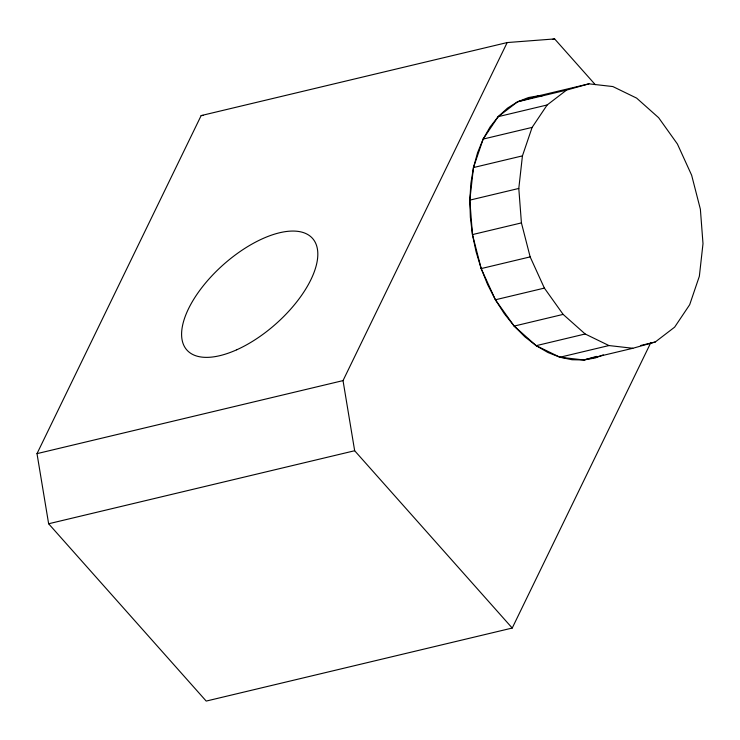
<?xml version="1.0" encoding="UTF-8"?>
<svg xmlns="http://www.w3.org/2000/svg" width="740" height="740" viewBox="0 0 740 740"><rect width="100%" height="100%" fill="white"/><g stroke="black" fill="none" stroke-linecap="round" stroke-linejoin="round"><path stroke-width="1.11" d="M603.304 354.849L595.367 357.938L583.869 359.964L559.967 357.235L536.195 345.673L514.18 326.081L495.412 299.783L481.185 268.583L472.462 234.589L469.826 200.133L470.871 183.465L473.471 167.554L477.587 152.681L483.146 139.083L490.056 127.003L498.196 116.652L507.418 108.197L517.584 101.787L528.499 97.541L539.987 95.516L588.957 83.833L612.859 86.562L636.631 98.115L658.646 117.716L677.415 144.013L691.641 175.214L700.373 209.207L703 243.664L699.356 276.242L689.68 304.714L674.64 327.145L655.252 342L632.839 348.281L583.869 359.964L572.011 359.733L559.967 357.235L547.961 352.527L536.195 345.673L524.873 336.811L514.18 326.081L504.301 313.668L495.412 299.783L487.669 284.669L481.185 268.583L476.088 251.794L472.462 234.589L470.363 217.273L469.826 200.133L473.471 167.554L483.146 139.083L498.196 116.652L517.584 101.787L539.987 95.516L542.152 95.552M632.839 348.281L608.937 345.552L585.164 333.99L563.14 314.398L544.381 288.101L530.154 256.891L521.423 222.906L518.796 188.45L522.44 155.872L532.115 127.4L547.156 104.969L566.544 90.104L588.957 83.833M650.885 342.49L512.228 628.047L206.201 701.076L48.636 523.763L37 453.639L201.151 115.588L507.178 42.559L554.63 38.924L595.256 84.647M512.228 628.047L354.664 450.734L343.027 380.61L507.178 42.559M583.869 359.964L596.68 356.384M552.382 39.46L554.63 38.924M517.584 101.787L566.544 90.104M498.196 116.652L547.156 104.969M483.146 139.083L532.115 127.4M473.471 167.554L522.44 155.872M469.826 200.133L518.796 188.45M472.462 234.589L521.423 222.906M481.185 268.583L530.154 256.891M495.412 299.783L544.381 288.101M514.18 326.081L563.14 314.398M37 453.639L343.027 380.61M536.195 345.673L585.164 333.99M559.967 357.235L608.937 345.552M640.785 345.46L655.252 342M48.636 523.763L354.664 450.734M201.151 115.588L203.408 115.412M539.987 95.516L542.263 95.775M236.717 349.789A84.036 39.581 -41.6 0 0 314.084 240.407A84.036 39.581 -41.6 0 0 198.311 292.393A84.036 39.581 -41.6 0 0 236.717 349.789"/></g></svg>
